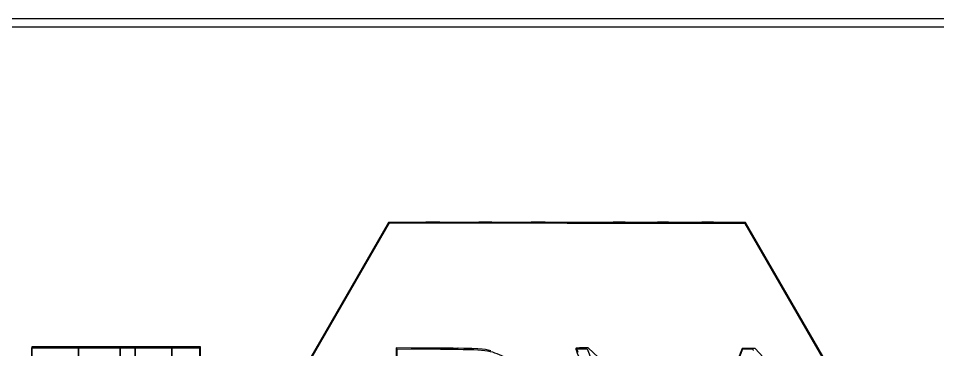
# Model space of a CAD drawing. Header units: millimetres. Extents: x 0 to 1058, y 0 to 353.
# Drawn here: x 542.4 to 869.1, y 235 to 352.8 of the extents above; entities that cross this region are included whole.
import ezdxf

# ---------------------------------------------------------------- set-up
doc = ezdxf.new("R2010")
doc.units = ezdxf.units.MM
doc.layers.add('Layer_1', color=7, linetype='CONTINUOUS')

msp = doc.modelspace()

# ---------------------------------------------------------------- linework, layer by layer
at = {"layer": 'Layer_1', "color": 7}
for points in [[(0, 176.38886), (0, 352.77774), (529.1667, 352.77774), (1058.3334, 352.77774), (1058.3334, 176.38886), (1058.3334, -0.00003), (529.1667, -0.00003), (0, -0.00003)], [(4.05328, 349.73778), (1053.85348, 349.73778), (1053.85348, 9.26201), (4.05328, 9.26201)], [(691.1799, 280.37002)], [(757.123, 280.36996)], [(581.37781, 168.62774), (581.37781, 227.89441), (594.2542, 227.89441), (607.13059, 227.89441), (607.13059, 231.95135), (607.13059, 236.0083), (577.14448, 236.0083), (547.15837, 236.0083), (547.15837, 231.95135), (547.15837, 227.89441), (560.03476, 227.89441), (572.91115, 227.89441), (572.91115, 168.62774), (572.91115, 109.36108), (577.14448, 109.36108), (581.37781, 109.36108)], [(547.15837, 231.95135), (547.15837, 235.65552), (555.44865, 235.65552), (563.73892, 235.65552), (563.73892, 231.95135), (563.73892, 228.24719), (555.44865, 228.24719), (547.15837, 228.24719)], [(556.2424, 235.91985)], [(573.26392, 168.80413), (573.26392, 228.24719), (568.50142, 228.24719), (563.73892, 228.24719), (563.73892, 231.95135), (563.73892, 235.65552), (571.14726, 235.65552), (578.55559, 235.65552), (578.55559, 172.5083), (578.55559, 109.36108), (575.90976, 109.36108), (573.26392, 109.36108)], [(578.55559, 172.5083), (578.55559, 235.65552), (581.20143, 235.65552), (583.84726, 235.65552), (583.84726, 231.95135), (583.84726, 228.24719), (582.61254, 228.24719), (581.37781, 228.24719), (581.37781, 168.80413), (581.37781, 109.36108), (579.9667, 109.36108), (578.55559, 109.36108)], [(583.84726, 231.95135), (583.84726, 235.65552), (590.37365, 235.65552), (596.90004, 235.65552), (596.90004, 231.95135), (596.90004, 228.24719), (590.37365, 228.24719), (583.84726, 228.24719)], [(589.6023, 235.91961)], [(596.90004, 231.95135), (596.90004, 235.65552), (601.83893, 235.65552), (606.77782, 235.65552), (606.77782, 231.95135), (606.77782, 228.24719), (601.83893, 228.24719), (596.90004, 228.24719)], [(683.59518, 235.56686)]]:
    msp.add_lwpolyline(points, close=True, dxfattribs=at)
for points in [[(832.27624, 225.95413), (800.8624, 280.28191), (737.42509, 280.28191), (673.98777, 280.28191), (642.35239, 225.43202)], [(642.8141, 225.44537), (674.33476, 280.10569), (737.47497, 280.01741), (800.61521, 279.92913), (831.92382, 225.77774)], [(692.06185, 235.57182), (676.62782, 235.70215), (676.62782, 172.20335), (676.62782, 108.70456), (696.47157, 93.03689)], [(676.9806, 172.1788), (676.9806, 235.34929), (692.41463, 235.21688)], [(741.34353, 233.97983), (740.86467, 235.30274), (742.70684, 235.30274), (744.54901, 235.30274), (758.27708, 200.55413)], [(764.75909, 217.12577), (744.89032, 235.63768), (742.68546, 235.64668)], [(786.19877, 200.551), (799.92366, 235.29648), (801.81688, 235.29948)], [(821.66151, 216.58729), (804.24103, 235.47913), (801.94458, 235.47913), (799.64814, 235.47913), (792.37757, 217.05035)]]:
    msp.add_lwpolyline(points, dxfattribs=at)
for points in [[(708.37782, 280.27504), (689.46011, 280.27504), (681.72105, 280.31777), (691.1799, 280.37002)], [(691.1799, 280.37002), (700.63876, 280.42226), (716.11689, 280.42226), (725.57574, 280.37002)], [(725.57574, 280.37002), (735.03459, 280.31779), (727.29553, 280.27504), (708.37782, 280.27504)], [(771.70144, 280.27382), (755.79116, 280.27379), (749.23087, 280.31705), (757.123, 280.36996)], [(757.123, 280.36997), (765.01513, 280.42288), (778.03263, 280.4229), (786.05078, 280.37002)], [(786.05078, 280.37002), (794.06893, 280.31714), (787.61172, 280.27384), (771.70144, 280.27382)], [(565.50281, 235.81968), (555.31635, 235.81968), (551.14917, 235.86478), (556.2424, 235.91985)], [(556.2424, 235.91985), (561.33563, 235.97495), (569.67, 235.97495), (574.76323, 235.91985)], [(574.76323, 235.91985), (579.85646, 235.86475), (575.68927, 235.81968), (565.50281, 235.81968)], [(595.31254, 235.81341), (588.90962, 235.81354), (586.34002, 235.86131), (589.6023, 235.91961)], [(589.6023, 235.91961), (592.86458, 235.97791), (598.10333, 235.97781), (601.24397, 235.91936)], [(601.24397, 235.91936), (604.38461, 235.86096), (601.71545, 235.81328), (595.31254, 235.81341)], [(690.38615, 235.46297), (682.91608, 235.46297), (679.86015, 235.50967), (683.59518, 235.56686)], [(683.59518, 235.56686), (687.33022, 235.62396), (693.44209, 235.62396), (697.17713, 235.56686)], [(697.17713, 235.56686), (700.91216, 235.50976), (697.85622, 235.46297), (690.38615, 235.46297)], [(710.3181, 234.66142), (707.6451, 235.40025), (706.67987, 235.44839), (692.06185, 235.57182)], [(742.68546, 235.64668), (741.47279, 235.65168), (740.4806, 235.54858), (740.4806, 235.41786)], [(740.4806, 235.41786), (740.4806, 235.28711), (741.97836, 231.35805), (743.80892, 226.68661)], [(801.81688, 235.29948), (803.44982, 235.30248), (803.68692, 235.21768), (803.5415, 234.68525)], [(692.41463, 235.21688), (709.6982, 235.0686), (709.65227, 235.07424), (715.03922, 232.43673)]]:
    msp.add_open_spline(points, degree=3, dxfattribs=at)

doc.saveas('drawing.dxf')
